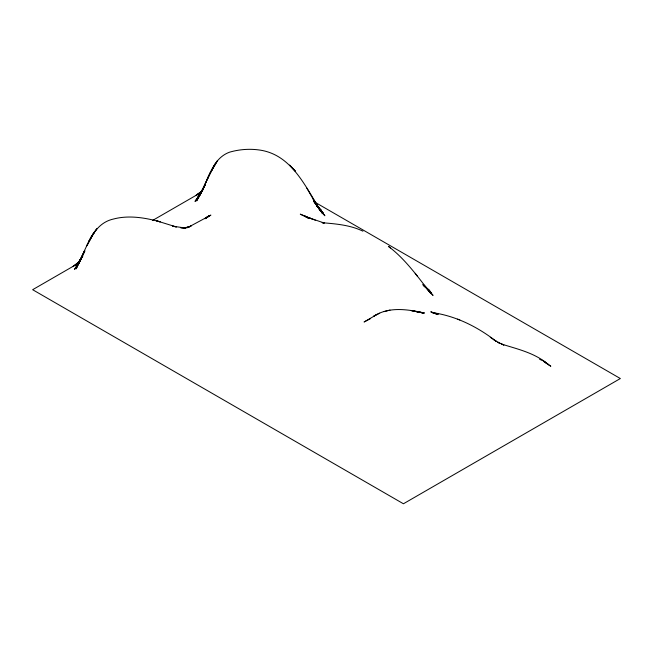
<?xml version="1.0" encoding="UTF-8"?>
<svg xmlns="http://www.w3.org/2000/svg" width="653" height="653" viewBox="0 0 653 653"><rect width="100%" height="100%" fill="white"/><g stroke="black" fill="none" stroke-linecap="round" stroke-linejoin="round"><path stroke-width="0.98" d="M208.625 176.326L201.059 192.806L196.635 200.936L202.985 188.946L198.879 196.896C208.201 182.056 210.984 158.744 229.742 152.125C239.039 149.464 248.932 148.647 258.539 149.896C292.675 154.1 306.102 188.733 322.615 213.751L316.55 204.895L306.828 188.146M78.344 264.465L84.555 251.087L76.148 268.856L82.449 256.286M210.78 171.682L201.059 192.806L195.116 201.271L201.059 192.806L205.393 184.53L197.296 198.283L203.214 188.693L199.451 195.19M76.287 265.045L81.127 258.89L74.581 269.354L80.45 260.09L84.89 250.817L76.687 266.098C86.955 249.609 91.265 223.857 113.614 219C128.853 214.959 145.244 217.735 160.205 221.84L156.451 220.787L176.408 226.966L172.661 226.175L184.554 227.905L180.799 227.807L186.758 227.481L183.003 228.068L188.946 226.86L185.191 228.068L191.125 226.011L188.121 227.399M82.8 256.229L77.397 263.706M198.308 194.308L202.357 190.709L201.246 191.941L202.863 189.705M81.127 258.89L78.482 262.424L79.609 261.135L75.544 264.947M201.246 191.941L202.822 189.892M199.026 194.48L202.055 190.758M205.777 218.608L207.744 216.372L206.095 218.208M80.001 260.637L76.67 263.934L79.609 261.135M195.924 195.435L201.85 191.076M200.504 192.398L202.267 190.684M202.103 190.807L199.41 193.329L202.357 190.709M207.817 216.935L209.295 215.653L204.911 218.714L210.878 215.098L187.37 227.75M77.731 263.012L79.911 261.257M74.238 265.689L79.201 261.812M73.144 266.326L78.825 262.106M201.875 191.247L197.01 194.814L201.589 191.5M77.25 263.951L32.65 289.703L403.432 503.773L620.35 378.536L314.632 202.03M152.622 220.436L198.912 193.712M199.181 193.557L200.03 193.068M200.316 192.904L200.871 192.578M375.965 315.064L364.072 321.986L370.3 318.762M379.695 313.252L373.777 316.142C389.131 306.379 407.725 309.359 424.442 312.983L417.749 312.093M384.078 311.62L390.029 310.085M417.275 311.963L422.271 312.648L418.54 312.11M417.259 311.726L411.259 310.583L423.756 313.114L415.659 311.408L419.406 312.167M437.184 314.273L430.784 311.808L434.514 313.097L432.294 312.575C456.023 315.995 477.621 326.851 496.37 341.454L490.281 337.283M436.057 313.456L438.269 313.962L432.294 312.575M457.573 319.137L459.81 319.897M315.309 220.159L309.375 217.947L324.329 223.048L322.149 222.706C336.017 223.873 350.188 225.024 362.929 231.178M311.554 218.755L300.29 214.16L307.587 217.767M432.963 312.477L437.934 314.591M539.566 359.232L541.655 360.252M435.143 313.399L437.379 314.55M307.677 217.767L304.665 215.939L307.179 217.514M494.043 339.854L500.084 343.535L497.766 342.156L503.887 345.053L501.561 344.066C517.853 349.224 535.329 353.036 548.504 364.717L542.545 360.252M543.32 361.231L550.814 366.243L544.749 361.901M390.412 248.001L388.404 246.344C405.513 259.274 417.887 276.962 430.964 293.662L424.891 286.194L433.045 295.385L423.054 284.333M423.103 285.141L429.837 290.74L424.091 285.867L431.568 293.083L423.144 284.39M424.091 285.867L426.107 287.614L423.217 284.961M316.55 205.458L321.651 210.625L316.574 205.524M319.652 209.278L323.382 213.229L317.423 206.617L313.677 201.255L319.652 209.278L316.534 205.556M316.656 205.605L317.913 206.952L316.632 205.393M317.423 206.617L324.884 215.751L318.876 208.552L315.146 202.871L321.145 211.45L312.82 198.594M415.202 273.321L417.406 276.227M314.297 201.279L320.288 210.895M209.499 174.482L207.319 179.004L215.196 163.936L209.499 174.482M90.269 239.055L86.816 245.797L94.669 231.546L88.996 241.12L92.457 235.007L90.269 239.055M213.955 166.491L211.735 170.245L217.408 160.818L213.955 166.491M93.363 233.652L91.208 236.982L96.815 228.787L93.363 233.652M309.024 218.543L306.763 216.927L309.049 218.575M293.36 169.045L289.614 165.103L295.531 171.347L293.36 169.045"/></g></svg>
